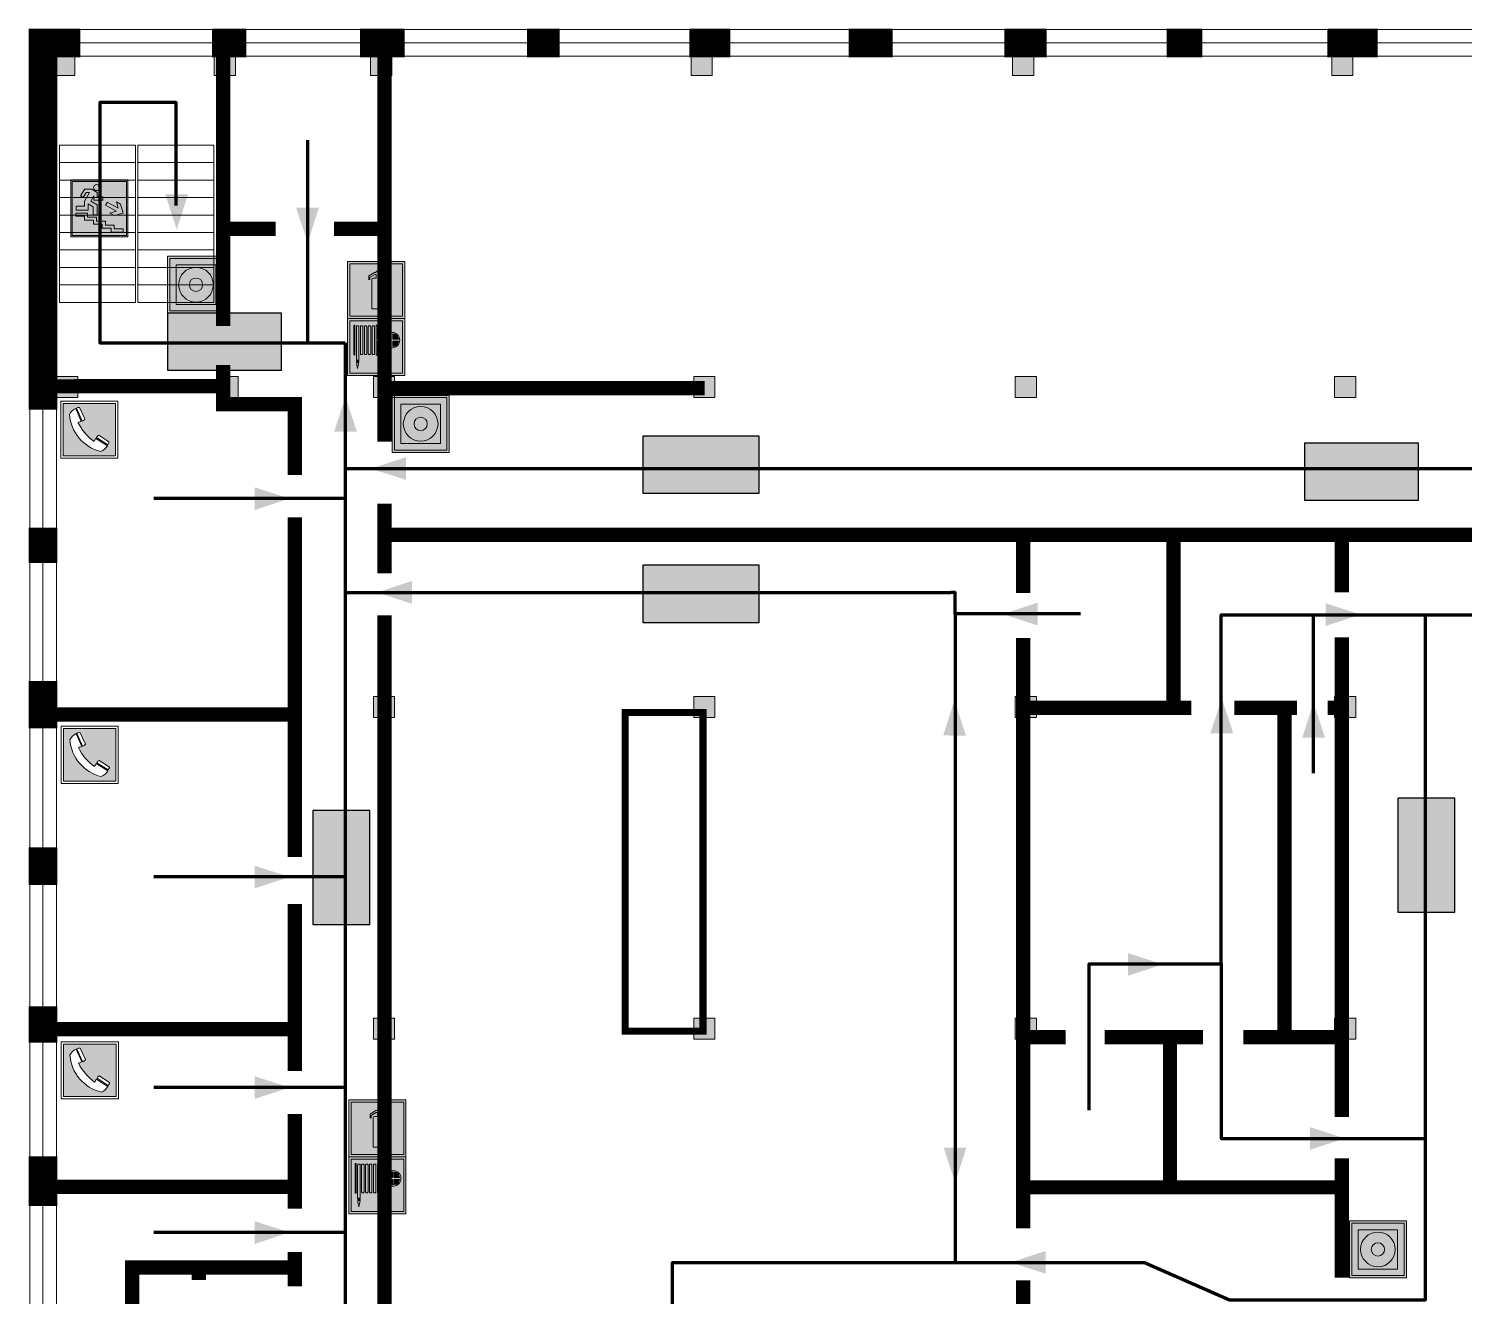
# Model space of a CAD drawing. Header units: millimetres. Extents: x 13810 to 67229, y 12374 to 21950.
# Drawn here: x 23596.6 to 23797.8, y 15073.4 to 15251.2 of the extents above; entities that cross this region are included whole.
import ezdxf

# ---------------------------------------------------------------- set-up
doc = ezdxf.new("R2010")
doc.units = ezdxf.units.MM
doc.layers.add('План_Штампы', color=7, linetype='Continuous')

# ---------------------------------------------------------------- blocks, each defined once
blk = doc.blocks.new('A$C7B4425F7')
at = {"true_color": 0xffffff}
blk.add_hatch(color=7, dxfattribs=at).paths.add_polyline_path([(0, 0), (-16, 0), (-16, -8), (0, -8)])
h = blk.add_hatch(color=126)
h.paths.add_polyline_path([(-0.2, -0.2), (-15.8, -0.2), (-15.8, -7.8), (-0.2, -7.8)])
h.paths.add_polyline_path([(-11.76, -2.03), (-11.76, -3.66), (-11.17, -3.66, -0.568275), (-11.17, -6.18), (-12.58, -6.18), (-12.58, -2.03)], flags=16)
h.paths.add_polyline_path([(-13.33, -4.12, -0.495768), (-13.59, -6.18), (-15.03, -6.18), (-15.03, -2.03), (-13.59, -2.03, -0.487973)], flags=16)
h.paths.add_polyline_path([(-10.25, -2.03), (-9.48, -2.03), (-9.48, -6.18), (-10.25, -6.18)], flags=16)
h.paths.add_polyline_path([(-13.84, -3.69), (-14.24, -3.69), (-14.24, -3.03), (-13.9, -3.03, -0.692621)], flags=0)
h.paths.add_polyline_path([(-9.15, -2.03), (-8.4, -2.03), (-8.04, -3.07), (-7.68, -2.03), (-6.93, -2.03), (-7.64, -4.1), (-6.93, -6.18), (-7.68, -6.18), (-8.04, -5.14), (-8.4, -6.18), (-9.15, -6.18), (-8.44, -4.1)], flags=16)
h.paths.add_polyline_path([(-11.76, -4.46), (-11.42, -4.46, -0.692621), (-11.36, -5.12), (-11.76, -5.12)], flags=0)
h.paths.add_polyline_path([(-13.9, -5.2), (-14.24, -5.2), (-14.24, -4.55), (-13.84, -4.55, -0.708038)], flags=0)
edge = h.paths.add_edge_path(flags=16)
edge.add_ellipse((-5.51, -4.08), major_axis=(0, 2.05), ratio=0.586184, start_angle=0, end_angle=360)
edge = h.paths.add_edge_path(flags=0)
edge.add_ellipse((-5.51, -4.08), major_axis=(0, 1.14), ratio=0.454828, start_angle=0, end_angle=360)
h.paths.add_polyline_path([(-4.13, -4.96, 0.377264), (-3.48, -4.52, 0.0555), (-3.16, -2.03), (-1.66, -2.03), (-1.66, -4.96), (-0.96, -4.96), (-0.96, -7.01), (-1.75, -7.01), (-1.75, -6.18), (-3.3, -6.18), (-3.3, -7.02), (-4.13, -7.02)], flags=16)
h.paths.add_polyline_path([(-2.73, -2.91), (-2.28, -2.91), (-2.28, -4.96), (-3.05, -4.96, 0.079136)], flags=0)
at = {"color": 126}
blk.add_lwpolyline([(-16, -8), (0, -8), (0, 0), (-16, 0)], close=True, dxfattribs=at)
blk = doc.blocks.new('вниз')
at = {"lineweight": 0, "true_color": 0xffffff}
h = blk.add_hatch(color=7, dxfattribs=at)
h.dxf.hatch_style = 1
h.paths.add_polyline_path([(40994.51, -4472.22), (40986.51, -4472.22), (40986.51, -4480.22), (40994.51, -4480.22)])
h.paths.add_polyline_path([(40994.31, -4472.42), (40994.31, -4480.01), (40986.71, -4480.01), (40986.71, -4472.42)], flags=16)
h.paths.add_polyline_path([(40988.43, -4473.53), (40989.43, -4473.53), (40990.19, -4473.96), (40990.19, -4474.6), (40991, -4474.6), (40991, -4475.06), (40989.73, -4475.06), (40989.73, -4474.46), (40989.3, -4475.18), (40990.17, -4475.7), (40990.17, -4477.11), (40989.63, -4477.11), (40989.63, -4476.01), (40988.94, -4475.59), (40988.94, -4476.46), (40988.94, -4476.46), (40987.47, -4476.46), (40987.26, -4476.46), (40987.26, -4475.92), (40988.4, -4475.92), (40988.4, -4475.2), (40989.1, -4473.99), (40988.66, -4473.99), (40988.24, -4474.7), (40987.86, -4474.47), (40988.41, -4473.56)], flags=0)
h.paths.add_polyline_path([(40990.55, -4473.29, -1), (40989.69, -4473.29, -1)], flags=0)
h.paths.add_polyline_path([(40988.85, -4476.89), (40988.85, -4477.43), (40990.1, -4477.43), (40990.1, -4477.99), (40991.34, -4477.99), (40991.34, -4478.54), (40992.59, -4478.54), (40992.59, -4479.09), (40993.83, -4479.09), (40993.83, -4479.52), (40992.17, -4479.52), (40992.17, -4478.97), (40990.91, -4478.97), (40990.91, -4478.41), (40989.68, -4478.41), (40989.68, -4477.86), (40988.43, -4477.86), (40988.43, -4477.31), (40987.6, -4477.31), (40987.18, -4477.31), (40987.18, -4476.89)], flags=0)
h.paths.add_polyline_path([(40991.61, -4475.33), (40993.12, -4476.2), (40992.9, -4475.27), (40993.48, -4475.6), (40993.83, -4476.88), (40992.56, -4477.22), (40991.97, -4476.88), (40992.9, -4476.61), (40991.38, -4475.74), (40991.58, -4475.39)], flags=0)
h.paths.add_polyline_path([(40990.19, -4473.96), (40989.43, -4473.53), (40988.43, -4473.53), (40988.41, -4473.56), (40987.86, -4474.47), (40988.24, -4474.7), (40988.66, -4473.99), (40989.1, -4473.99), (40988.4, -4475.2), (40988.4, -4475.92), (40987.26, -4475.92), (40987.26, -4476.46), (40987.47, -4476.46), (40988.94, -4476.46), (40988.94, -4476.27), (40988.94, -4475.59), (40989.63, -4476.01), (40989.63, -4477.11), (40990.17, -4477.11), (40990.17, -4475.7), (40989.3, -4475.18), (40989.73, -4474.46), (40989.73, -4475.06), (40991, -4475.06), (40991, -4474.6), (40990.19, -4474.6)], flags=0)
h.paths.add_polyline_path([(40990.55, -4473.29, 1), (40989.69, -4473.29, 1)], flags=0)
h.paths.add_polyline_path([(40991.61, -4475.33), (40991.58, -4475.39), (40991.38, -4475.74), (40992.9, -4476.61), (40991.97, -4476.88), (40992.56, -4477.22), (40993.83, -4476.88), (40993.48, -4475.6), (40992.9, -4475.27), (40993.12, -4476.2)], flags=0)
h.paths.add_polyline_path([(40990.1, -4477.43), (40988.85, -4477.43), (40988.85, -4476.89), (40987.18, -4476.89), (40987.18, -4477.31), (40987.6, -4477.31), (40988.43, -4477.31), (40988.43, -4477.86), (40989.68, -4477.86), (40989.68, -4478.41), (40990.91, -4478.41), (40990.91, -4478.97), (40992.17, -4478.97), (40992.17, -4479.52), (40993.83, -4479.52), (40993.83, -4479.09), (40992.59, -4479.09), (40992.59, -4478.54), (40991.34, -4478.54), (40991.34, -4477.99), (40990.1, -4477.99)], flags=0)
at = {"lineweight": 0}
h = blk.add_hatch(color=126, dxfattribs=at)
h.dxf.hatch_style = 1
h.paths.add_polyline_path([(40994.31, -4472.42), (40986.71, -4472.42), (40986.71, -4480.01), (40994.31, -4480.01)])
h.paths.add_polyline_path([(40988.43, -4473.53), (40989.43, -4473.53), (40990.19, -4473.96), (40990.19, -4474.6), (40991, -4474.6), (40991, -4475.06), (40989.73, -4475.06), (40989.73, -4474.46), (40989.3, -4475.18), (40990.17, -4475.7), (40990.17, -4477.11), (40989.63, -4477.11), (40989.63, -4476.01), (40988.94, -4475.59), (40988.94, -4476.46), (40988.94, -4476.46), (40987.47, -4476.46), (40987.26, -4476.46), (40987.26, -4475.92), (40988.4, -4475.92), (40988.4, -4475.2), (40989.1, -4473.99), (40988.66, -4473.99), (40988.24, -4474.7), (40987.86, -4474.47), (40988.41, -4473.56)], flags=16)
h.paths.add_polyline_path([(40990.55, -4473.29, -1), (40989.69, -4473.29, -1)], flags=16)
h.paths.add_polyline_path([(40988.85, -4476.89), (40988.85, -4477.43), (40990.1, -4477.43), (40990.1, -4477.99), (40991.34, -4477.99), (40991.34, -4478.54), (40992.59, -4478.54), (40992.59, -4479.09), (40993.83, -4479.09), (40993.83, -4479.52), (40992.17, -4479.52), (40992.17, -4478.97), (40990.91, -4478.97), (40990.91, -4478.41), (40989.68, -4478.41), (40989.68, -4477.86), (40988.43, -4477.86), (40988.43, -4477.31), (40987.6, -4477.31), (40987.18, -4477.31), (40987.18, -4476.89)], flags=16)
h.paths.add_polyline_path([(40991.61, -4475.33), (40993.12, -4476.2), (40992.9, -4475.27), (40993.48, -4475.6), (40993.83, -4476.88), (40992.56, -4477.22), (40991.97, -4476.88), (40992.9, -4476.61), (40991.38, -4475.74), (40991.58, -4475.39)], flags=16)
at = {"lineweight": 0, "true_color": 0xffffff}
h = blk.add_hatch(color=7, dxfattribs=at)
h.dxf.hatch_style = 1
h.paths.add_polyline_path([(40989.73, -4474.46), (40989.73, -4475.06), (40991, -4475.06), (40991, -4474.6), (40990.19, -4474.6), (40990.19, -4473.96), (40989.43, -4473.53), (40988.43, -4473.53), (40988.41, -4473.56), (40987.86, -4474.47), (40988.24, -4474.7), (40988.66, -4473.99), (40989.1, -4473.99), (40988.4, -4475.2), (40988.4, -4475.92), (40987.26, -4475.92), (40987.26, -4476.46), (40987.47, -4476.46), (40988.94, -4476.46), (40988.94, -4475.59), (40989.63, -4476.01), (40989.63, -4477.11), (40990.17, -4477.11), (40990.17, -4475.7), (40989.3, -4475.18)])
h.paths.add_polyline_path([(40989.69, -4473.29, 1), (40990.55, -4473.29, 1)])
h.paths.add_polyline_path([(40991.61, -4475.33), (40991.58, -4475.39), (40991.38, -4475.74), (40992.9, -4476.61), (40991.97, -4476.88), (40992.56, -4477.22), (40993.83, -4476.88), (40993.48, -4475.6), (40992.9, -4475.27), (40993.12, -4476.2)])
h.paths.add_polyline_path([(40990.1, -4477.43), (40988.85, -4477.43), (40988.85, -4476.89), (40987.18, -4476.89), (40987.18, -4477.31), (40987.6, -4477.31), (40988.43, -4477.31), (40988.43, -4477.86), (40989.68, -4477.86), (40989.68, -4478.41), (40990.91, -4478.41), (40990.91, -4478.97), (40992.17, -4478.97), (40992.17, -4479.52), (40993.83, -4479.52), (40993.83, -4479.09), (40992.59, -4479.09), (40992.59, -4478.54), (40991.34, -4478.54), (40991.34, -4477.99), (40990.1, -4477.99)])
at = {"color": 126, "lineweight": 0}
for points in [[(40986.51, -4472.22), (40994.51, -4472.22), (40994.51, -4480.22), (40986.51, -4480.22)], [(40986.71, -4472.42), (40994.31, -4472.42), (40994.31, -4480.01), (40986.71, -4480.01)]]:
    blk.add_lwpolyline(points, close=True, dxfattribs=at)
for points in [[(40987.47, -4476.46), (40987.26, -4476.46), (40987.26, -4475.92), (40988.4, -4475.92), (40988.4, -4475.2), (40989.1, -4473.99), (40988.66, -4473.99), (40988.24, -4474.7), (40987.86, -4474.47), (40988.41, -4473.56), (40988.43, -4473.53), (40989.43, -4473.53), (40990.19, -4473.96), (40990.19, -4474.6), (40991, -4474.6), (40991, -4475.06), (40989.73, -4475.06), (40989.73, -4474.46), (40989.3, -4475.18), (40990.17, -4475.7), (40990.17, -4477.11), (40989.63, -4477.11), (40989.63, -4476.01), (40988.94, -4475.59), (40988.94, -4476.46)], [(40987.6, -4477.31), (40987.18, -4477.31), (40987.18, -4476.89), (40988.85, -4476.89), (40988.85, -4477.43), (40990.1, -4477.43), (40990.1, -4477.99), (40991.34, -4477.99), (40991.34, -4478.54), (40992.59, -4478.54), (40992.59, -4479.09), (40993.83, -4479.09), (40993.83, -4479.52), (40992.17, -4479.52), (40992.17, -4478.97), (40990.91, -4478.97), (40990.91, -4478.41), (40989.68, -4478.41), (40989.68, -4477.86), (40988.43, -4477.86), (40988.43, -4477.31), (40987.6, -4477.31)], [(40987.47, -4476.46), (40988.94, -4476.46), (40988.94, -4476.27)], [(40991.58, -4475.39), (40991.38, -4475.74), (40992.9, -4476.61), (40991.97, -4476.88), (40992.56, -4477.22), (40993.83, -4476.88), (40993.48, -4475.6), (40992.9, -4475.27), (40993.12, -4476.2), (40991.61, -4475.33), (40991.58, -4475.39)]]:
    blk.add_lwpolyline(points, dxfattribs=at)
blk.add_circle((40990.12, -4473.29), 0.432, dxfattribs=at)
blk = doc.blocks.new('A$C54414219')
at = {"true_color": 0xffffff}
h = blk.add_hatch(color=7, dxfattribs=at)
h.paths.add_polyline_path([(2.39, -9.45), (2.39, -18.3), (11.23, -18.3), (11.23, -9.45)], flags=0)
h.paths.add_polyline_path([(10.71, -13.87, -1), (2.92, -13.87, -1)], flags=0)
h.paths.add_polyline_path([(8.3, -13.87, -1), (5.33, -13.87, -1)], flags=0)
h.paths.add_polyline_path([(0.41, -7.47), (0.41, -20.27), (13.21, -20.27), (13.21, -7.47)])
h.paths.add_polyline_path([(0.92, -19.77), (12.71, -19.77), (12.71, -7.98), (0.92, -7.98)], flags=16)
h.paths.add_polyline_path([(11.23, -9.45), (11.23, -18.3), (2.39, -18.3), (2.39, -9.45)], flags=0)
at = {"lineweight": 5}
h = blk.add_hatch(color=242, dxfattribs=at)
h.paths.add_polyline_path([(12.71, -7.98), (0.92, -7.98), (0.92, -19.77), (12.71, -19.77)])
h.paths.add_polyline_path([(11.23, -18.3), (2.39, -18.3), (2.39, -9.45), (11.23, -9.45)], flags=16)
h.paths.add_polyline_path([(10.71, -13.87, -1), (2.92, -13.87, -1)], flags=0)
h.paths.add_polyline_path([(8.3, -13.87, -1), (5.33, -13.87, -1)], flags=0)
at = {"true_color": 0xffffff}
h = blk.add_hatch(color=7, dxfattribs=at)
h.paths.add_polyline_path([(2.39, -9.45), (2.39, -18.3), (11.23, -18.3), (11.23, -9.45)])
h.paths.add_polyline_path([(10.71, -13.87, -1), (2.92, -13.87, -1)], flags=16)
h.paths.add_polyline_path([(8.3, -13.87, -1), (5.33, -13.87, -1)], flags=0)
at = {"lineweight": 5}
h = blk.add_hatch(color=242, dxfattribs=at)
h.paths.add_polyline_path([(2.92, -13.87, 1), (10.71, -13.87, 1)])
h.paths.add_polyline_path([(8.3, -13.87, -1), (5.33, -13.87, -1)], flags=16)
at = {"color": 242, "lineweight": 5}
for p, q in [((0.41, -20.27), (0.41, -7.47)), ((0.41, -7.47), (13.21, -7.47)), ((0.41, -7.47), (13.21, -7.47)), ((13.21, -20.27), (13.21, -7.47)), ((0.41, -20.27), (13.21, -20.27))]:
    blk.add_line(p, q, dxfattribs=at)
for points in [[(0.92, -7.98), (12.71, -7.98), (12.71, -19.77), (0.92, -19.77)], [(2.39, -9.45), (11.23, -9.45), (11.23, -18.3), (2.39, -18.3)]]:
    blk.add_lwpolyline(points, close=True, dxfattribs=at)
for radius in [3.89, 1.49]:
    blk.add_circle((6.81, -13.87), radius, dxfattribs=at)
blk = doc.blocks.new('A$C32E8229D')
at = {"true_color": 0xffffff}
blk.add_hatch(color=7, dxfattribs=at).paths.add_polyline_path([(0, 0), (0, -8), (16, -8), (16, 0)])
h = blk.add_hatch(color=126)
h.paths.add_polyline_path([(0.2, -0.2), (15.8, -0.2), (15.8, -7.8), (0.2, -7.8)])
h.paths.add_polyline_path([(13.49, -2.05), (12.08, -2.05), (11.37, -2.63, 0.162397), (11.29, -2.84), (11.29, -3.63), (10.35, -3.63), (10.35, -4.05), (11.68, -4.05), (11.68, -3.48), (12.26, -4.28), (11.29, -5.1), (11.29, -6.78), (11.85, -6.78), (11.85, -5.44), (12.8, -4.64), (12.8, -5.94), (14.46, -5.94), (14.46, -5.39), (13.45, -5.39), (13.45, -3.97), (12.46, -2.59), (13.15, -2.59), (13.69, -3.34), (14.18, -3)], flags=16)
h.paths.add_polyline_path([(10.74, -1.82, 1), (11.8, -1.82, 1)], flags=16)
h.paths.add_polyline_path([(9.39, -3.59), (5.99, -3.59), (6.56, -3.03), (5.91, -3.03), (5.1, -3.83), (5.91, -4.64), (6.56, -4.64), (5.99, -4.09), (9.39, -4.09)], flags=16)
h.paths.add_polyline_path([(4.29, -1.08), (1.72, -1.08), (1.72, -6.6), (4.29, -6.6)], flags=16)
at = {"color": 126}
blk.add_lwpolyline([(16, -8), (0, -8), (0, 0), (16, 0)], close=True, dxfattribs=at)
blk = doc.blocks.new('A$C456E1F9C')
at = {"lineweight": 5}
h = blk.add_hatch(color=242, dxfattribs=at)
h.paths.add_polyline_path([(0.51, -1.47), (0.51, -13.26), (12.29, -13.26), (12.29, -1.47)])
h.paths.add_polyline_path([(5.42, -4.95, -0.254479), (4.78, -5.4), (3.52, -2.53, -0.209735), (4.23, -2.4)], flags=16)
h.paths.add_polyline_path([(8.53, -8.6), (10.87, -10.17), (10.54, -10.76), (8.03, -9.13, -0.192251)], flags=16)
h.paths.add_polyline_path([(4.61, -5.49, 0.005518), (3.87, -5.72, 0.128647), (7.49, -10.01, 0.00809), (7.83, -9.33), (10.47, -10.97, -0.16736), (8.99, -12.25, -0.327862), (1.95, -3.95, -0.166952), (3.36, -2.62)], flags=16)
at = {"color": 242, "lineweight": 5}
for p, q in [((0, -13.77), (0, -0.97)), ((12.8, -0.97), (0, -0.97)), ((4.61, -5.49), (3.36, -2.62)), ((3.52, -2.53), (4.78, -5.4)), ((4.23, -2.4), (5.42, -4.95)), ((12.8, -13.77), (12.8, -0.97)), ((7.83, -9.33), (10.47, -10.97)), ((8.03, -9.13), (10.54, -10.76)), ((10.81, -10.12), (8.53, -8.6)), ((10.54, -10.76), (10.8, -10.3)), ((10.8, -10.3), (10.81, -10.12)), ((0, -13.77), (12.8, -13.77))]:
    blk.add_line(p, q, dxfattribs=at)
blk.add_lwpolyline([(0.51, -1.47), (12.29, -1.47), (12.29, -13.26), (0.51, -13.26)], close=True, dxfattribs=at)
for centre, radius, start, end in [((4.59, -5.34), 2.99, 114.2845, 152.1974), ((4.02, -3.27), 0.891, 76.3284, 123.7092), ((11.12, -3.31), 9.19, 183.9915, 256.6009), ((14.98, -39.1), 35.17, 107.1487, 108.4135), ((13.86, -0.94), 11.08, 205.5536, 234.8762), ((4.68, -4.59), 0.824, 276.9621, 334.0723), ((-13.31, 0.8), 23.44, 332.5487, 334.4027), ((8.94, -9.5), 0.989, 114.4092, 157.9388), ((7.87, -9.46), 3, 291.9291, 329.9329)]:
    blk.add_arc(centre, radius, start, end, dxfattribs=at)
blk = doc.blocks.new('A$C37112FD5')
at = {"true_color": 0xf5f5ff}
h = blk.add_hatch(color=7, dxfattribs=at)
h.dxf.hatch_style = 1
h.paths.add_polyline_path([(12.8, -7.4), (0, -7.4), (0, -20.2), (12.8, -20.2)])
h.paths.add_polyline_path([(12.29, -7.91), (12.29, -19.69), (0.51, -19.69), (0.51, -7.91)], flags=16)
h.paths.add_polyline_path([(4.98, -9.04, -0.42597), (5.17, -9.22), (5.17, -12.25), (5.17, -15.29, -0.432244), (4.98, -15.47), (4.83, -15.47, -0.42597), (4.64, -15.29), (4.64, -12.25), (4.64, -9.22, -0.432244), (4.83, -9.04)], flags=0)
h.paths.add_polyline_path([(4.28, -9.22), (4.28, -12.25), (4.28, -15.29, -0.432244), (4.09, -15.47), (3.94, -15.47, -0.42597), (3.75, -15.29), (3.75, -12.25), (3.75, -9.22, -0.432244), (3.94, -9.04), (4.09, -9.04, -0.42597)], flags=0)
h.paths.add_polyline_path([(5.72, -9.04), (5.87, -9.04, -0.42597), (6.06, -9.22), (6.06, -12.25), (6.06, -15.29, -0.432244), (5.87, -15.47), (5.72, -15.47, -0.42597), (5.53, -15.29), (5.53, -12.25), (5.53, -9.22, -0.432244)], flags=0)
h.paths.add_polyline_path([(6.42, -8.9), (6.5, -8.9, -0.42597), (6.69, -9.08), (6.69, -12.03), (8.21, -12.03, -15.824349), (8.21, -12.47), (6.69, -12.47), (6.69, -15.42, -0.432244), (6.5, -15.6), (6.42, -15.6)], flags=0)
h.paths.add_polyline_path([(3.39, -9.22), (3.39, -12.25), (3.39, -15.29, -0.432244), (3.2, -15.47), (3.05, -15.47, -0.42597), (2.85, -15.29), (2.85, -12.25), (2.85, -9.22, -0.432244), (3.05, -9.04), (3.2, -9.04, -0.42597)], flags=0)
h.paths.add_polyline_path([(2.5, -9.22), (2.5, -16.71), (1.96, -16.71), (1.96, -9.22, -0.432244), (2.15, -9.04), (2.31, -9.04, -0.42597)], flags=0)
h.paths.add_polyline_path([(1.61, -8.9), (1.61, -15.6), (1.57, -15.6, -0.42597), (1.37, -15.42), (1.37, -12.03), (1.37, -9.09, -0.432244), (1.57, -8.9)], flags=0)
h.paths.add_polyline_path([(9.76, -10.81), (9.76, -12.03), (8.49, -12.03, -0.336371)], flags=0)
h.paths.add_polyline_path([(8.49, -12.47), (9.76, -12.47), (9.76, -13.7, -0.336371)], flags=0)
h.paths.add_polyline_path([(10.11, -10.81, -0.336371), (11.38, -12.03), (10.11, -12.03)], flags=0)
h.paths.add_polyline_path([(10.11, -12.47), (11.38, -12.47, -0.336371), (10.11, -13.7)], flags=0)
h.paths.add_polyline_path([(2.5, -16.84), (2.5, -17.05), (1.97, -17.05), (1.97, -16.84)], flags=0)
h.paths.add_polyline_path([(2.5, -17.24, -0.033778), (2.24, -18.6, -0.033778), (1.97, -17.24)], flags=0)
h = blk.add_hatch(color=242)
h.dxf.hatch_style = 1
h.paths.add_polyline_path([(12.29, -7.91), (0.51, -7.91), (0.51, -19.69), (12.29, -19.69)])
h.paths.add_polyline_path([(6.42, -15.6), (6.42, -8.9), (6.5, -8.9, -0.42597), (6.69, -9.08), (6.69, -12.03), (8.21, -12.03, -15.824349), (8.21, -12.47), (6.69, -12.47), (6.69, -15.42, -0.432244), (6.5, -15.6)], flags=16)
h.paths.add_polyline_path([(5.87, -15.47), (5.72, -15.47, -0.42597), (5.53, -15.29), (5.53, -12.25), (5.53, -9.22, -0.432244), (5.72, -9.04), (5.87, -9.04, -0.42597), (6.06, -9.22), (6.06, -12.25), (6.06, -15.29, -0.432244)], flags=16)
h.paths.add_polyline_path([(4.98, -15.47), (4.83, -15.47, -0.42597), (4.64, -15.29), (4.64, -12.25), (4.64, -9.22, -0.432244), (4.83, -9.04), (4.98, -9.04, -0.42597), (5.17, -9.22), (5.17, -12.25), (5.17, -15.29, -0.432244)], flags=16)
h.paths.add_polyline_path([(4.09, -15.47), (3.94, -15.47, -0.42597), (3.75, -15.29), (3.75, -12.25), (3.75, -9.22, -0.432244), (3.94, -9.04), (4.09, -9.04, -0.42597), (4.28, -9.22), (4.28, -12.25), (4.28, -15.29, -0.432244)], flags=16)
h.paths.add_polyline_path([(3.2, -15.47), (3.05, -15.47, -0.42597), (2.85, -15.29), (2.85, -12.25), (2.85, -9.22, -0.432244), (3.05, -9.04), (3.2, -9.04, -0.42597), (3.39, -9.22), (3.39, -12.25), (3.39, -15.29, -0.432244)], flags=16)
h.paths.add_polyline_path([(2.5, -17.05), (1.97, -17.05), (1.97, -16.84), (2.5, -16.84)], flags=16)
h.paths.add_polyline_path([(2.5, -17.24, -0.033778), (2.24, -18.6, -0.033778), (1.97, -17.24)], flags=16)
h.paths.add_polyline_path([(2.5, -16.71), (1.96, -16.71), (1.96, -9.22, -0.432244), (2.15, -9.04), (2.31, -9.04, -0.42597), (2.5, -9.22)], flags=16)
h.paths.add_polyline_path([(1.61, -15.6), (1.57, -15.6, -0.42597), (1.37, -15.42), (1.37, -12.03), (1.37, -9.09, -0.432244), (1.57, -8.9), (1.61, -8.9)], flags=16)
h.paths.add_polyline_path([(8.49, -12.47), (9.76, -12.47), (9.76, -13.7, -0.336371)], flags=0)
h.paths.add_polyline_path([(10.11, -13.7), (10.11, -12.47), (11.38, -12.47, -0.336371)], flags=0)
h.paths.add_polyline_path([(8.49, -12.03, -0.336371), (9.76, -10.81), (9.76, -12.03)], flags=0)
h.paths.add_polyline_path([(10.11, -12.03), (10.11, -10.81, -0.336371), (11.38, -12.03)], flags=0)
h = blk.add_hatch(color=7, dxfattribs=at)
h.dxf.hatch_style = 1
h.paths.add_polyline_path([(1.61, -8.9), (1.57, -8.9, 0.432244), (1.37, -9.09), (1.37, -12.03), (1.37, -15.42, 0.42597), (1.57, -15.6), (1.61, -15.6)])
h.paths.add_polyline_path([(2.5, -9.22, 0.42597), (2.31, -9.04), (2.15, -9.04, 0.432244), (1.96, -9.22), (1.96, -16.71), (2.5, -16.71)])
h.paths.add_polyline_path([(2.5, -16.84), (1.97, -16.84), (1.97, -17.05), (2.5, -17.05)])
h.paths.add_polyline_path([(2.5, -17.24), (1.97, -17.24, 0.033778), (2.24, -18.6, 0.033778)])
h.paths.add_polyline_path([(3.39, -12.25), (3.39, -9.22, 0.42597), (3.2, -9.04), (3.05, -9.04, 0.432244), (2.85, -9.22), (2.85, -12.25), (2.85, -15.29, 0.42597), (3.05, -15.47), (3.2, -15.47, 0.432244), (3.39, -15.29)])
h.paths.add_polyline_path([(4.28, -12.25), (4.28, -9.22, 0.42597), (4.09, -9.04), (3.94, -9.04, 0.432244), (3.75, -9.22), (3.75, -12.25), (3.75, -15.29, 0.42597), (3.94, -15.47), (4.09, -15.47, 0.432244), (4.28, -15.29)])
h.paths.add_polyline_path([(5.17, -12.25), (5.17, -9.22, 0.42597), (4.98, -9.04), (4.83, -9.04, 0.432244), (4.64, -9.22), (4.64, -12.25), (4.64, -15.29, 0.42597), (4.83, -15.47), (4.98, -15.47, 0.432244), (5.17, -15.29)])
h.paths.add_polyline_path([(6.06, -12.25), (6.06, -9.22, 0.42597), (5.87, -9.04), (5.72, -9.04, 0.432244), (5.53, -9.22), (5.53, -12.25), (5.53, -15.29, 0.42597), (5.72, -15.47), (5.87, -15.47, 0.432244), (6.06, -15.29)])
h.paths.add_polyline_path([(6.69, -12.47), (8.21, -12.47, 15.824349), (8.21, -12.03), (6.69, -12.03), (6.69, -9.08, 0.42597), (6.5, -8.9), (6.42, -8.9), (6.42, -15.6), (6.5, -15.6, 0.432244), (6.69, -15.42)])
h.paths.add_polyline_path([(8.49, -12.47), (9.76, -12.47), (9.76, -13.7, -0.336371)], flags=16)
h.paths.add_polyline_path([(8.49, -12.03, -0.336371), (9.76, -10.81), (9.76, -12.03)], flags=16)
h.paths.add_polyline_path([(10.11, -12.47), (11.38, -12.47, -0.336371), (10.11, -13.7)], flags=16)
h.paths.add_polyline_path([(10.11, -12.03), (10.11, -10.81, -0.336371), (11.38, -12.03)], flags=16)
h = blk.add_hatch(color=242)
h.dxf.hatch_style = 1
h.paths.add_polyline_path([(9.76, -10.81, 0.336371), (8.49, -12.03), (9.76, -12.03)])
h.paths.add_polyline_path([(10.11, -10.81), (10.11, -12.03), (11.38, -12.03, 0.336371)])
h.paths.add_polyline_path([(11.38, -12.47), (10.11, -12.47), (10.11, -13.7, 0.336371)])
h.paths.add_polyline_path([(9.76, -12.47), (8.49, -12.47, 0.336371), (9.76, -13.7)])
at = {"color": 242, "lineweight": 5}
for p, q in [((0, -20.2), (0, -7.4)), ((0, -7.4), (12.8, -7.4)), ((1.37, -12.03), (1.37, -9.08)), ((1.57, -8.9), (1.61, -8.9)), ((1.61, -8.9), (1.61, -15.6)), ((1.96, -16.71), (1.96, -9.22)), ((2.15, -9.04), (2.31, -9.04)), ((2.5, -16.71), (2.5, -9.22)), ((2.85, -12.25), (2.85, -9.22)), ((3.05, -9.04), (3.2, -9.04)), ((3.39, -12.25), (3.39, -9.22)), ((3.75, -12.25), (3.75, -9.22)), ((3.94, -9.04), (4.09, -9.04)), ((4.28, -12.25), (4.28, -9.22)), ((4.64, -12.25), (4.64, -9.22)), ((4.83, -9.04), (4.98, -9.04)), ((5.17, -12.25), (5.17, -9.22)), ((5.53, -12.25), (5.53, -9.22)), ((5.72, -9.04), (5.87, -9.04)), ((6.06, -12.25), (6.06, -9.22)), ((6.42, -8.9), (6.42, -15.6)), ((6.5, -8.9), (6.42, -8.9)), ((6.69, -12.03), (6.69, -9.08)), ((12.8, -20.2), (12.8, -7.4)), ((1.37, -12.03), (1.37, -15.42)), ((2.85, -12.25), (2.85, -15.29)), ((3.39, -12.25), (3.39, -15.29)), ((3.75, -12.25), (3.75, -15.29)), ((4.28, -12.25), (4.28, -15.29)), ((4.64, -12.25), (4.64, -15.29)), ((5.17, -12.25), (5.17, -15.29)), ((5.53, -12.25), (5.53, -15.29)), ((6.06, -12.25), (6.06, -15.29)), ((8.21, -12.03), (6.69, -12.03)), ((8.21, -12.47), (6.69, -12.47)), ((6.69, -12.47), (6.69, -15.42)), ((9.76, -12.03), (8.49, -12.03)), ((9.76, -12.47), (8.49, -12.47)), ((9.76, -10.81), (9.76, -12.03)), ((9.76, -12.47), (9.76, -13.7)), ((10.11, -10.81), (10.11, -12.03)), ((11.38, -12.03), (10.11, -12.03)), ((11.38, -12.47), (10.11, -12.47)), ((10.11, -12.47), (10.11, -13.7)), ((1.57, -15.6), (1.61, -15.6)), ((3.05, -15.47), (3.2, -15.47)), ((3.94, -15.47), (4.09, -15.47)), ((4.83, -15.47), (4.98, -15.47)), ((5.72, -15.47), (5.87, -15.47)), ((6.42, -15.6), (6.5, -15.6)), ((1.96, -16.71), (2.5, -16.71)), ((1.97, -16.84), (2.5, -16.84)), ((1.97, -17.05), (1.97, -16.84)), ((2.5, -17.05), (1.97, -17.05)), ((1.97, -17.24), (2.5, -17.24)), ((2.5, -16.84), (2.5, -17.05)), ((0, -20.2), (12.8, -20.2))]:
    blk.add_line(p, q, dxfattribs=at)
blk.add_lwpolyline([(0.51, -7.91), (12.29, -7.91), (12.29, -19.69), (0.51, -19.69)], close=True, dxfattribs=at)
for centre, radius, start, end in [((1.56, -9.09), 0.182, 87.1027, 180.6071), ((2.15, -9.22), 0.182, 87.1027, 180.6071), ((2.32, -9.22), 0.182, 359.3929, 92.8973), ((3.04, -9.22), 0.182, 87.1027, 180.6071), ((3.21, -9.22), 0.182, 359.3929, 92.8973), ((3.93, -9.22), 0.182, 87.1027, 180.6071), ((4.1, -9.22), 0.182, 359.3929, 92.8973), ((4.82, -9.22), 0.182, 87.1027, 180.6071), ((4.99, -9.22), 0.182, 359.3929, 92.8973), ((5.71, -9.22), 0.182, 87.1027, 180.6071), ((5.88, -9.22), 0.182, 359.3929, 92.8973), ((6.51, -9.09), 0.182, 359.3929, 92.8973), ((9.93, -12.25), 1.74, 187.2319, 172.7681), ((9.93, -12.25), 1.46, 96.9927, 171.3585), ((9.93, -12.25), 1.46, 188.6415, 263.0073), ((9.93, -12.25), 1.46, 8.6415, 83.0073), ((9.93, -12.25), 1.46, 276.9927, 351.3585), ((1.56, -15.42), 0.182, 179.3929, 272.8973), ((3.04, -15.29), 0.182, 179.3929, 272.8973), ((3.21, -15.29), 0.182, 267.1027, 0.6071), ((3.93, -15.29), 0.182, 179.3929, 272.8973), ((4.1, -15.29), 0.182, 267.1027, 0.6071), ((4.82, -15.29), 0.182, 179.3929, 272.8973), ((4.99, -15.29), 0.182, 267.1027, 0.6071), ((5.71, -15.29), 0.182, 179.3929, 272.8973), ((5.88, -15.29), 0.182, 267.1027, 0.6071), ((6.51, -15.42), 0.182, 267.1027, 0.6071), ((12.17, -15.98), 10.27, 187.041, 194.7793), ((-7.7, -15.98), 10.27, 345.2207, 352.959)]:
    blk.add_arc(centre, radius, start, end, dxfattribs=at)
blk = doc.blocks.new('A$C3AD82952')
at = {"true_color": 0xf5f5ff}
h = blk.add_hatch(color=7, dxfattribs=at)
h.dxf.hatch_style = 1
h.paths.add_polyline_path([(8.21, 8.73, 0.414214), (7.89, 9.05), (7.22, 9.05), (7.22, 9.92), (7.59, 9.92, 1), (7.57, 10.36), (7.22, 10.36), (7.22, 10.6), (6.43, 10.6), (6.43, 10.36), (6.01, 10.36), (4.74, 9.59), (4.74, 8.69), (4.98, 8.73), (4.98, 9.26), (6.12, 9.91), (6.43, 9.91), (6.43, 9.05), (5.76, 9.05, 0.414214), (5.44, 8.73), (5.44, 2.2), (8.21, 2.2)], flags=0)
h.paths.add_polyline_path([(12.8, 12.8), (0, 12.8), (0, 0), (12.8, 0)])
h.paths.add_polyline_path([(0.51, 12.29), (12.29, 12.29), (12.29, 0.51), (0.51, 0.51)], flags=16)
h.paths.add_polyline_path([(4.74, 9.59), (6.01, 10.36), (6.43, 10.36), (6.43, 10.6), (7.22, 10.6), (7.22, 10.36), (7.59, 10.36, -0.94586), (7.59, 9.92), (7.22, 9.92), (7.22, 9.05), (7.89, 9.05, -0.414214), (8.21, 8.73), (8.21, 2.2), (5.44, 2.2), (5.44, 8.73, -0.414214), (5.76, 9.05), (6.43, 9.05), (6.43, 9.91), (6.12, 9.91), (4.98, 9.26), (4.98, 8.73), (4.74, 8.69)], flags=0)
h = blk.add_hatch(color=242)
h.dxf.hatch_style = 1
h.paths.add_polyline_path([(12.29, 12.29), (0.51, 12.29), (0.51, 0.51), (12.29, 0.51)])
h.paths.add_polyline_path([(4.74, 8.69), (4.74, 9.59), (6.01, 10.36), (6.43, 10.36), (6.43, 10.6), (7.22, 10.6), (7.22, 10.36), (7.59, 10.36, -0.94586), (7.59, 9.92), (7.22, 9.92), (7.22, 9.05), (7.89, 9.05, -0.414214), (8.21, 8.73), (8.21, 2.2), (5.44, 2.2), (5.44, 8.73, -0.414214), (5.76, 9.05), (6.43, 9.05), (6.43, 9.91), (6.12, 9.91), (4.98, 9.26), (4.98, 8.73)], flags=16)
h = blk.add_hatch(color=7, dxfattribs=at)
h.dxf.hatch_style = 1
h.paths.add_polyline_path([(8.21, 8.73, 0.414214), (7.89, 9.05), (7.22, 9.05), (7.22, 9.92), (7.59, 9.92, 1), (7.57, 10.36), (7.22, 10.36), (7.22, 10.6), (6.43, 10.6), (6.43, 10.36), (6.01, 10.36), (4.74, 9.59), (4.74, 8.69), (4.98, 8.73), (4.98, 9.26), (6.12, 9.91), (6.43, 9.91), (6.43, 9.05), (5.76, 9.05, 0.414214), (5.44, 8.73), (5.44, 2.2), (8.21, 2.2)])
at = {"color": 242, "lineweight": 5}
for p, q in [((0, 0), (0, 12.8)), ((0, 12.8), (12.8, 12.8)), ((6.01, 10.36), (4.74, 9.59)), ((4.98, 9.26), (6.12, 9.91)), ((6.01, 10.36), (6.43, 10.36)), ((6.12, 9.91), (6.43, 9.91)), ((7.22, 10.6), (6.43, 10.6)), ((6.43, 10.6), (6.43, 10.36)), ((6.43, 9.91), (6.43, 9.05)), ((7.22, 10.36), (7.22, 10.6)), ((7.59, 10.36), (7.22, 10.36)), ((7.22, 9.05), (7.22, 9.92)), ((7.59, 9.92), (7.22, 9.92)), ((12.8, 0), (12.8, 12.8)), ((4.74, 9.59), (4.74, 8.69)), ((4.74, 8.69), (4.98, 8.73)), ((4.98, 8.73), (4.98, 9.26)), ((5.44, 2.2), (5.44, 8.73)), ((5.76, 9.05), (6.43, 9.05)), ((7.89, 9.05), (7.22, 9.05)), ((8.21, 2.2), (8.21, 8.73)), ((0, 0), (12.8, 0)), ((5.44, 2.2), (8.21, 2.2))]:
    blk.add_line(p, q, dxfattribs=at)
blk.add_lwpolyline([(0.51, 12.29), (12.29, 12.29), (12.29, 0.51), (0.51, 0.51)], close=True, dxfattribs=at)
for centre, radius, start, end in [((7.58, 10.14), 0.223, 273.1875, 86.8125), ((5.76, 8.73), 0.32, 90, 180), ((7.89, 8.73), 0.32, 0, 90)]:
    blk.add_arc(centre, radius, start, end, dxfattribs=at)

msp = doc.modelspace()

# ---------------------------------------------------------------- hatches: boundary and pattern name
at = {"lineweight": 0}
h = msp.add_hatch(color=256, dxfattribs=at)
h.dxf.hatch_style = 1
h.paths.add_polyline_path([(23603.05, 15247.6), (23600.09, 15247.6), (23600.09, 15244.64), (23603.05, 15244.64)])
h = msp.add_hatch(color=256, dxfattribs=at)
h.dxf.hatch_style = 1
h.paths.add_polyline_path([(23625.54, 15247.6), (23622.57, 15247.6), (23622.57, 15244.64), (23625.54, 15244.64)])
h = msp.add_hatch(color=256, dxfattribs=at)
h.dxf.hatch_style = 1
h.paths.add_polyline_path([(23647.46, 15247.6), (23644.49, 15247.6), (23644.49, 15244.64), (23647.46, 15244.64)])
h = msp.add_hatch(color=256, dxfattribs=at)
h.dxf.hatch_style = 1
h.paths.add_polyline_path([(23692.37, 15247.6), (23689.4, 15247.6), (23689.4, 15244.64), (23692.37, 15244.64)])
h = msp.add_hatch(color=256, dxfattribs=at)
h.dxf.hatch_style = 1
h.paths.add_polyline_path([(23737.43, 15247.6), (23734.46, 15247.6), (23734.46, 15244.64), (23737.43, 15244.64)])
h = msp.add_hatch(color=256, dxfattribs=at)
h.dxf.hatch_style = 1
h.paths.add_polyline_path([(23782.18, 15247.6), (23779.22, 15247.6), (23779.22, 15244.64), (23782.18, 15244.64)])
h = msp.add_hatch(color=256, dxfattribs=at)
h.dxf.hatch_style = 1
h.paths.add_polyline_path([(23603.44, 15202.42), (23600.47, 15202.42), (23600.47, 15199.45), (23603.44, 15199.45)])
h = msp.add_hatch(color=256, dxfattribs=at)
h.dxf.hatch_style = 1
h.paths.add_polyline_path([(23625.93, 15202.42), (23622.96, 15202.42), (23622.96, 15199.45), (23625.93, 15199.45)])
h = msp.add_hatch(color=256, dxfattribs=at)
h.dxf.hatch_style = 1
h.paths.add_polyline_path([(23647.85, 15202.42), (23644.88, 15202.42), (23644.88, 15199.45), (23647.85, 15199.45)])
h = msp.add_hatch(color=256, dxfattribs=at)
h.dxf.hatch_style = 1
h.paths.add_polyline_path([(23692.76, 15202.42), (23689.79, 15202.42), (23689.79, 15199.45), (23692.76, 15199.45)])
h = msp.add_hatch(color=256, dxfattribs=at)
h.dxf.hatch_style = 1
h.paths.add_polyline_path([(23737.82, 15202.42), (23734.85, 15202.42), (23734.85, 15199.45), (23737.82, 15199.45)])
h = msp.add_hatch(color=256, dxfattribs=at)
h.dxf.hatch_style = 1
h.paths.add_polyline_path([(23782.57, 15202.42), (23779.61, 15202.42), (23779.61, 15199.45), (23782.57, 15199.45)])
h = msp.add_hatch(color=256, dxfattribs=at)
h.dxf.hatch_style = 1
h.paths.add_polyline_path([(23647.85, 15157.55), (23644.88, 15157.55), (23644.88, 15154.59), (23647.85, 15154.59)])
h = msp.add_hatch(color=256, dxfattribs=at)
h.dxf.hatch_style = 1
h.paths.add_polyline_path([(23692.76, 15157.55), (23689.79, 15157.55), (23689.79, 15154.59), (23692.76, 15154.59)])
h = msp.add_hatch(color=256, dxfattribs=at)
h.dxf.hatch_style = 1
h.paths.add_polyline_path([(23737.82, 15157.55), (23734.85, 15157.55), (23734.85, 15154.59), (23737.82, 15154.59)])
h = msp.add_hatch(color=256, dxfattribs=at)
h.dxf.hatch_style = 1
h.paths.add_polyline_path([(23782.57, 15157.55), (23779.61, 15157.55), (23779.61, 15154.59), (23782.57, 15154.59)])
h = msp.add_hatch(color=256, dxfattribs=at)
h.dxf.hatch_style = 1
h.paths.add_polyline_path([(23647.85, 15112.44), (23644.88, 15112.44), (23644.88, 15109.48), (23647.85, 15109.48)])
h = msp.add_hatch(color=256, dxfattribs=at)
h.dxf.hatch_style = 1
h.paths.add_polyline_path([(23692.76, 15112.44), (23689.79, 15112.44), (23689.79, 15109.48), (23692.76, 15109.48)])
h = msp.add_hatch(color=256, dxfattribs=at)
h.dxf.hatch_style = 1
h.paths.add_polyline_path([(23737.82, 15112.44), (23734.85, 15112.44), (23734.85, 15109.48), (23737.82, 15109.48)])
h = msp.add_hatch(color=256, dxfattribs=at)
h.dxf.hatch_style = 1
h.paths.add_polyline_path([(23782.57, 15112.44), (23779.61, 15112.44), (23779.61, 15109.48), (23782.57, 15109.48)])

# ---------------------------------------------------------------- linework, layer by layer
for points, const_width in [([(23598.57, 15197.78), (23598.57, 15249.19), (23603.8, 15249.19)], 4), ([(23622.26, 15249.19), (23627.09, 15249.19)], 4), ([(23643, 15249.19), (23649.25, 15249.19)], 4), ([(23666.43, 15249.19), (23670.97, 15249.19)], 4), ([(23689.15, 15249.19), (23694.91, 15249.19)], 4), ([(23711.51, 15249.19), (23717.65, 15249.19)], 4), ([(23733.34, 15249.19), (23739.25, 15249.19)], 4), ([(23756.08, 15249.19), (23761.09, 15249.19)], 4), ([(23778.6, 15249.19), (23785.65, 15249.19)], 4), ([(23623.83, 15209.51), (23623.83, 15249.24)], 2), ([(23623.83, 15201.07), (23623.83, 15204.02)], 2), ([(23598.57, 15176.28), (23598.57, 15181.23)], 4), ([(23598.57, 15153.08), (23598.57, 15159.73)], 4), ([(23598.57, 15131.13), (23598.57, 15136.39)], 4), ([(23598.57, 15109.02), (23598.57, 15114.1)], 4), ([(23598.57, 15086.1), (23598.57, 15093.07)], 4)]:
    msp.add_lwpolyline(points, dxfattribs=dict(at, const_width=const_width))
for points in [[(23603.55, 15251.08), (23919.54, 15251.08)], [(23603.8, 15249.19), (23919.79, 15249.19)], [(23603.5, 15247.32), (23919.49, 15247.32)], [(23596.73, 14979.11), (23596.73, 15211.5)], [(23598.57, 14979.22), (23598.57, 15211.61)], [(23600.47, 14978.93), (23600.47, 15211.32)]]:
    msp.add_lwpolyline(points, dxfattribs=at)
at = {"lineweight": 100, "const_width": 2}
for points in [[(23646.45, 15248.77), (23646.45, 15193.26)], [(23624.24, 15223.12), (23631.17, 15223.12)], [(23639.35, 15223.12), (23646.12, 15223.12)], [(23623.83, 15201.07), (23623.83, 15198.53), (23633.88, 15198.53), (23633.88, 15188.6)], [(23646.45, 15200.79), (23691.31, 15200.79)], [(23646.46, 15180.23), (23823.85, 15180.23), (23823.85, 15185.79)], [(23646.45, 15184.58), (23646.45, 15174.81)], [(23633.88, 15182.65), (23633.88, 15135.06)], [(23735.95, 15180.23), (23735.95, 15172.04)], [(23757.02, 15155.97), (23757.02, 15180.23)], [(23780.62, 15180.23), (23780.62, 15172.17)], [(23646.45, 15168.92), (23646.45, 15015.84)], [(23759.51, 15155.97), (23735.95, 15155.97), (23735.95, 15165.74)], [(23735.95, 15165.74), (23735.95, 15082.95)], [(23780.62, 15098.58), (23780.62, 15165.86)], [(23598.57, 15155.04), (23633.88, 15155.04)], [(23774.32, 15155.97), (23765.55, 15155.97)], [(23772.57, 15155.97), (23772.57, 15109.77), (23766.84, 15109.77), (23780.62, 15109.77)], [(23780.62, 15155.97), (23778.64, 15155.97)], [(23633.88, 15128.45), (23633.88, 15105.04)], [(23598.57, 15110.9), (23633.88, 15110.9)], [(23735.95, 15088.72), (23781.49, 15088.72), (23756.54, 15088.72), (23756.54, 15109.77)], [(23741.93, 15109.77), (23736.16, 15109.77)], [(23761.16, 15109.77), (23747.38, 15109.77)], [(23633.88, 15098.99), (23633.88, 15085.72)], [(23780.62, 15076.03), (23780.62, 15092.77)], [(23598.57, 15088.79), (23633.88, 15088.79)], [(23633.88, 15079.66), (23633.88, 15074.83)], [(23611.06, 15067.6), (23611.06, 15077.48), (23633.88, 15077.48)], [(23620.42, 15077.48), (23620.42, 15075.71)], [(23735.95, 15075.69), (23735.95, 15065.38), (23761.44, 15065.38)]]:
    msp.add_lwpolyline(points, dxfattribs=at)
at = {"lineweight": 0}
for points in [[(23600.09, 15247.6), (23603.05, 15247.6), (23603.05, 15244.64), (23600.09, 15244.64)], [(23622.57, 15247.6), (23625.54, 15247.6), (23625.54, 15244.64), (23622.57, 15244.64)], [(23644.49, 15247.6), (23647.46, 15247.6), (23647.46, 15244.64), (23644.49, 15244.64)], [(23689.4, 15247.6), (23692.37, 15247.6), (23692.37, 15244.64), (23689.4, 15244.64)], [(23734.46, 15247.6), (23737.43, 15247.6), (23737.43, 15244.64), (23734.46, 15244.64)], [(23779.22, 15247.6), (23782.18, 15247.6), (23782.18, 15244.64), (23779.22, 15244.64)], [(23600.9, 15232.42), (23611.54, 15232.42), (23611.54, 15234.87), (23600.9, 15234.87)], [(23611.88, 15232.42), (23622.51, 15232.42), (23622.51, 15234.87), (23611.88, 15234.87)], [(23600.9, 15229.97), (23611.54, 15229.97), (23611.54, 15232.42), (23600.9, 15232.42)], [(23611.88, 15229.97), (23622.51, 15229.97), (23622.51, 15232.42), (23611.88, 15232.42)], [(23600.9, 15227.52), (23611.54, 15227.52), (23611.54, 15229.97), (23600.9, 15229.97)], [(23611.88, 15227.52), (23622.51, 15227.52), (23622.51, 15229.97), (23611.88, 15229.97)], [(23600.9, 15225.06), (23611.54, 15225.06), (23611.54, 15227.52), (23600.9, 15227.52)], [(23611.88, 15225.06), (23622.51, 15225.06), (23622.51, 15227.52), (23611.88, 15227.52)], [(23600.9, 15222.61), (23611.54, 15222.61), (23611.54, 15225.06), (23600.9, 15225.06)], [(23611.88, 15222.61), (23622.51, 15222.61), (23622.51, 15225.06), (23611.88, 15225.06)], [(23600.9, 15220.16), (23611.54, 15220.16), (23611.54, 15222.61), (23600.9, 15222.61)], [(23611.88, 15220.16), (23622.51, 15220.16), (23622.51, 15222.61), (23611.88, 15222.61)], [(23600.9, 15217.71), (23611.54, 15217.71), (23611.54, 15220.16), (23600.9, 15220.16)], [(23611.88, 15217.71), (23622.51, 15217.71), (23622.51, 15220.16), (23611.88, 15220.16)], [(23600.9, 15215.25), (23611.54, 15215.25), (23611.54, 15217.71), (23600.9, 15217.71)], [(23611.88, 15215.25), (23622.51, 15215.25), (23622.51, 15217.71), (23611.88, 15217.71)], [(23600.9, 15212.8), (23611.54, 15212.8), (23611.54, 15215.25), (23600.9, 15215.25)], [(23611.88, 15212.8), (23622.51, 15212.8), (23622.51, 15215.25), (23611.88, 15215.25)], [(23600.47, 15202.42), (23603.44, 15202.42), (23603.44, 15199.45), (23600.47, 15199.45)], [(23622.96, 15202.42), (23625.93, 15202.42), (23625.93, 15199.45), (23622.96, 15199.45)], [(23644.88, 15202.42), (23647.85, 15202.42), (23647.85, 15199.45), (23644.88, 15199.45)], [(23689.79, 15202.42), (23692.76, 15202.42), (23692.76, 15199.45), (23689.79, 15199.45)], [(23734.85, 15202.42), (23737.82, 15202.42), (23737.82, 15199.45), (23734.85, 15199.45)], [(23779.61, 15202.42), (23782.57, 15202.42), (23782.57, 15199.45), (23779.61, 15199.45)], [(23644.88, 15157.55), (23647.85, 15157.55), (23647.85, 15154.59), (23644.88, 15154.59)], [(23689.79, 15157.55), (23692.76, 15157.55), (23692.76, 15154.59), (23689.79, 15154.59)], [(23734.85, 15157.55), (23737.82, 15157.55), (23737.82, 15154.59), (23734.85, 15154.59)], [(23779.61, 15157.55), (23782.57, 15157.55), (23782.57, 15154.59), (23779.61, 15154.59)], [(23644.88, 15112.44), (23647.85, 15112.44), (23647.85, 15109.48), (23644.88, 15109.48)], [(23689.79, 15112.44), (23692.76, 15112.44), (23692.76, 15109.48), (23689.79, 15109.48)], [(23734.85, 15112.44), (23737.82, 15112.44), (23737.82, 15109.48), (23734.85, 15109.48)], [(23779.61, 15112.44), (23782.57, 15112.44), (23782.57, 15109.48), (23779.61, 15109.48)]]:
    msp.add_lwpolyline(points, close=True, dxfattribs=at)
at = {"color": 126, "lineweight": 100, "true_color": 0x008754}
for points in [[(23617.25, 15226.4), (23617.25, 15240.85), (23606.54, 15240.85), (23606.54, 15207.15), (23640.91, 15207.15)], [(23635.67, 15207.15), (23635.67, 15235.58)], [(23686.8, 15050.3), (23686.8, 15078.2), (23752.97, 15078.2), (23764.9, 15072.95), (23792.35, 15072.95), (23792.35, 15169.01), (23835.49, 15169.01), (23835.49, 15194.09), (23878.76, 15194.09), (23878.76, 15209.97)], [(23640.91, 15207.15), (23640.91, 15011.18), (23610.87, 15011.18), (23610.87, 14986.28)], [(23835.49, 15189.49), (23640.91, 15189.49)], [(23640.91, 15185.31), (23614.1, 15185.31)], [(23640.91, 15172.14), (23725.82, 15172.14)], [(23726.43, 15169.13), (23726.43, 15172.14), (23725.82, 15172.14)], [(23743.98, 15169.13), (23726.43, 15169.13), (23726.43, 15078.2)], [(23763.7, 15120.06), (23763.7, 15169.01), (23792.35, 15169.01)], [(23776.62, 15169.01), (23776.62, 15146.78)], [(23640.91, 15132.24), (23614.1, 15132.24)], [(23745.23, 15099.52), (23745.23, 15120.06), (23763.7, 15120.06), (23763.7, 15095.58), (23792.35, 15095.58)], [(23640.91, 15102.72), (23614.1, 15102.72)], [(23640.91, 15082.4), (23614.1, 15082.4)]]:
    msp.add_lwpolyline(points, dxfattribs=at)
at = {"lineweight": 100, "const_width": 2, "elevation": 2}
msp.add_lwpolyline([(23623.83, 15201.07), (23623.83, 15201.07), (23599.79, 15201.04)], dxfattribs=at)
at = {"lineweight": 0, "const_width": 1}
msp.add_lwpolyline([(23691.08, 15155.3), (23680.16, 15155.3), (23680.16, 15110.63), (23691.08, 15110.63)], close=True, dxfattribs=at)
at = {"layer": 'План_Штампы', "color": 126, "true_color": 0x008754}
for points in [[(23615.7, 15227.94), (23618.89, 15227.94), (23617.32, 15223.04)], [(23634.05, 15226.09), (23637.24, 15226.08), (23635.67, 15221.18)], [(23642.58, 15194.66), (23639.38, 15194.67), (23640.96, 15199.56)], [(23649.45, 15191.11), (23649.44, 15187.92), (23644.54, 15189.49)], [(23628.22, 15183.69), (23628.22, 15186.88), (23633.12, 15185.31)], [(23650.28, 15173.75), (23650.27, 15170.56), (23645.38, 15172.14)], [(23738.01, 15170.71), (23738, 15167.52), (23733.11, 15169.09)], [(23778.35, 15167.42), (23778.36, 15170.61), (23783.25, 15169.04)], [(23727.94, 15152.07), (23724.75, 15152.08), (23726.32, 15156.98)], [(23765.41, 15152.39), (23762.21, 15152.4), (23763.79, 15157.29)], [(23778.27, 15151.79), (23775.08, 15151.79), (23776.65, 15156.69)], [(23628.22, 15130.63), (23628.22, 15133.82), (23633.12, 15132.24)], [(23750.65, 15118.38), (23750.65, 15121.57), (23755.55, 15119.99)], [(23628.22, 15101.11), (23628.22, 15104.3), (23633.12, 15102.72)], [(23776.14, 15093.97), (23776.14, 15097.16), (23781.04, 15095.59)], [(23724.81, 15094.27), (23728, 15094.27), (23726.42, 15089.37)], [(23628.22, 15080.78), (23628.22, 15083.97), (23633.12, 15082.4)], [(23739.1, 15079.8), (23739.1, 15076.61), (23734.2, 15078.19)]]:
    msp.add_solid(points, dxfattribs=at)

# ---------------------------------------------------------------- block references
at = {"color": 126, "true_color": 0x008754}
msp.add_blockref('вниз', (-17384.03, 19702.2), dxfattribs=at)
for name, p, xscale, yscale, zscale in [('A$C54414219', (23615.76, 15223.96), 0.625, 0.625, 0.625), ('A$C3AD82952', (23641.27, 15210.54), 0.625, 0.625, 0.625), ('A$C37112FD5', (23641.27, 15215.17), 0.6249984004534781, 0.6249984004534781, 0.6249984004534781), ('A$C456E1F9C', (23601.06, 15199.56), 0.625, 0.625, 0.625), ('A$C54414219', (23647.25, 15204.44), 0.625, 0.625, 0.625), ('A$C456E1F9C', (23601.12, 15153.97), 0.625, 0.625, 0.625), ('A$C456E1F9C', (23601.13, 15109.73), 0.625, 0.625, 0.625), ('A$C3AD82952', (23641.45, 15093), 0.625, 0.625, 0.625), ('A$C37112FD5', (23641.45, 15097.63), 0.6249984004534781, 0.6249984004534781, 0.6249984004534781), ('A$C54414219', (23781.43, 15088.69), 0.625, 0.625, 0.625)]:
    msp.add_blockref(name, p, dxfattribs=dict(xscale=xscale, yscale=yscale, zscale=zscale))
at = {"layer": 'План_Штампы'}
msp.add_blockref('A$C7B4425F7', (23632.02, 15211.29), dxfattribs=at)
at = {"layer": 'План_Штампы', "color": 126, "true_color": 0x008754, "xscale": 1.012510887696, "yscale": 1.012510887696, "zscale": 1.012510887696, "rotation": 359.9978653237144}
for p in [(23682.7, 15194.09), (23682.7, 15175.99)]:
    msp.add_blockref('A$C32E8229D', p, dxfattribs=at)
at = {"layer": 'План_Штампы', "color": 126, "true_color": 0x008754, "xscale": -1}
msp.add_blockref('A$C32E8229D', (23791.38, 15193.08), dxfattribs=at)
at = {"layer": 'План_Штампы', "color": 126, "true_color": 0x008754, "xscale": -1, "rotation": 90}
for p in [(23788.47, 15143.31), (23636.4, 15141.56)]:
    msp.add_blockref('A$C32E8229D', p, dxfattribs=at)

doc.saveas('drawing.dxf')
